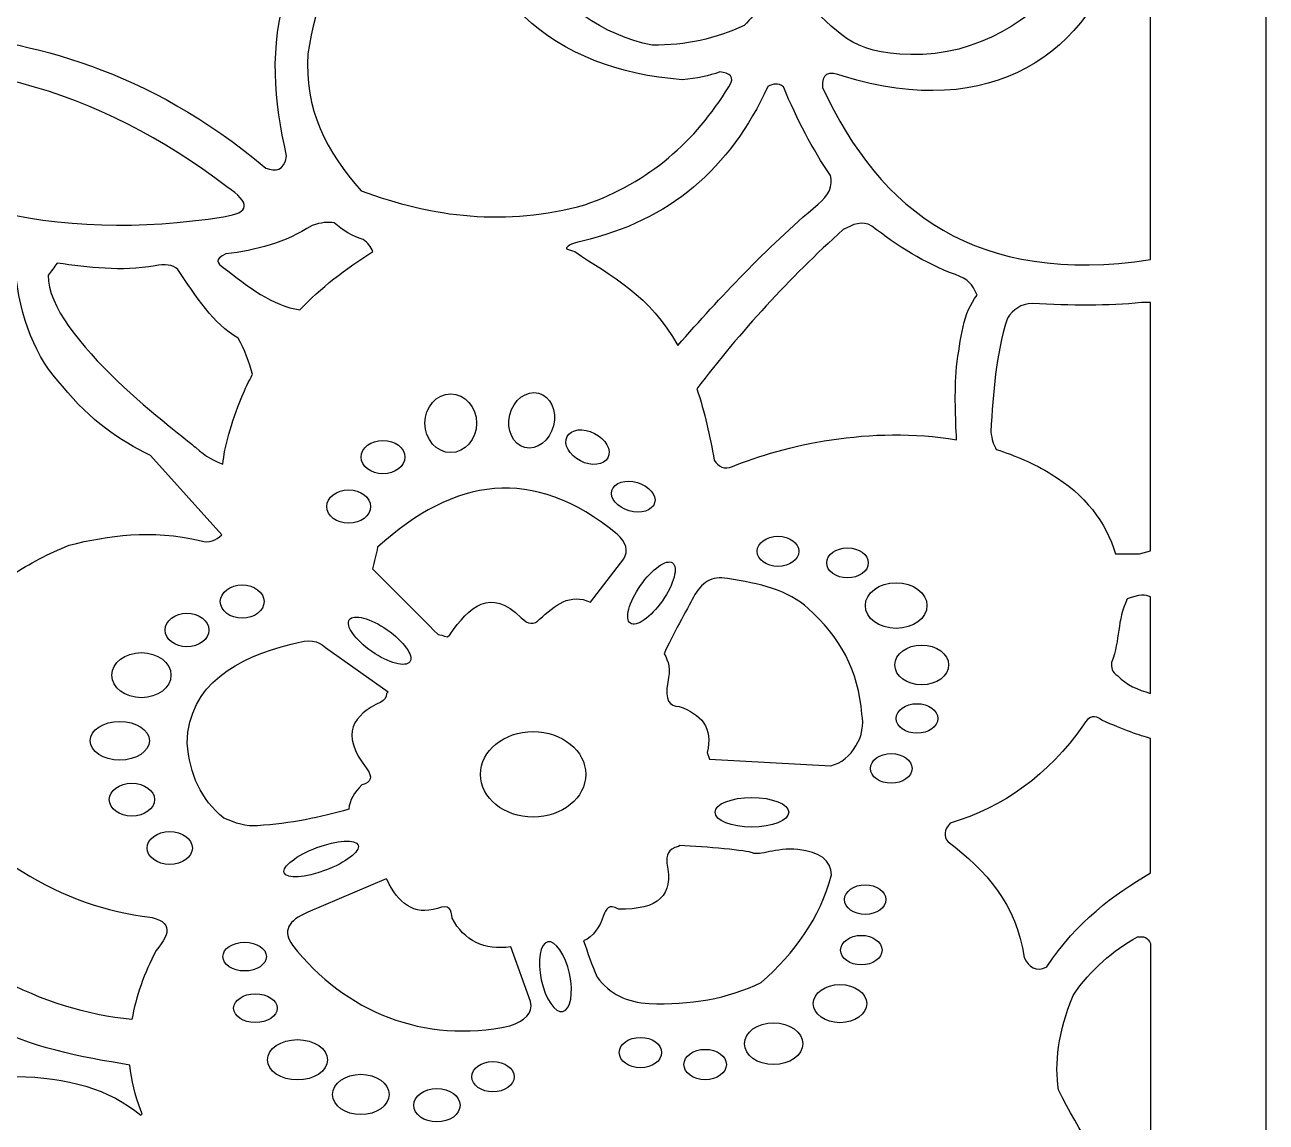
# Model space of a CAD drawing. Header units: centimetres. Extents: x 22.22 to 27.01, y 0.09 to 9.
# Drawn here: x 24.305 to 27.009, y 1.729 to 4.12 of the extents above; entities that cross this region are included whole.
import ezdxf

# ---------------------------------------------------------------- set-up
doc = ezdxf.new("R2010")
doc.units = ezdxf.units.CM
doc.header["$MEASUREMENT"] = 0
doc.layers.add('layer 1', color=7, linetype='Continuous')

msp = doc.modelspace()

# ---------------------------------------------------------------- linework, layer by layer
at = {"layer": 'layer 1', "color": 250}
for points, knots in [([(22.22329, 9.00077), (22.22329, 9.00077), (27.00868, 9.00077), (27.00868, 9.00077), (27.00868, 9.00077), (27.00868, 9.00077), (27.00868, 0.08669), (27.00868, 0.08669), (27.00868, 0.08669), (27.00868, 0.08669), (22.22329, 0.08669), (22.22329, 0.08669), (22.22329, 0.08669), (22.22329, 0.08669), (22.22329, 9.00077), (22.22329, 9.00077)], [0, 0, 0, 0, 0.2, 0.2, 0.2, 0.2, 0.4, 0.4, 0.4, 0.4, 0.6, 0.6, 0.6, 0.6, 1, 1, 1, 1]), ([(24.09268, 4.10779), (24.06981, 4.1181), (24.07581, 4.13048), (24.09494, 4.14383), (24.09494, 4.14383), (24.35533, 4.26808), (24.59399, 4.42496), (24.75834, 4.69355), (24.75834, 4.69355), (24.77397, 4.70371), (24.78799, 4.72026), (24.81006, 4.70482), (24.81006, 4.70482), (24.9225, 4.64548), (25.04093, 4.61318), (25.16538, 4.60794), (25.16538, 4.60794), (25.18643, 4.5952), (25.20147, 4.58092), (25.17437, 4.55613), (25.17437, 4.55613), (24.83293, 4.31213), (24.82001, 4.07315), (24.87528, 3.83518), (24.87528, 3.83518), (24.86967, 3.79981), (24.85092, 3.80134), (24.8303, 3.80815), (24.8303, 3.80815), (24.5656, 4.02868), (24.32725, 4.0803), (24.09268, 4.10779)], [0, 0, 0, 0, 0.1111111, 0.1111111, 0.1111111, 0.1111111, 0.2222222, 0.2222222, 0.2222222, 0.2222222, 0.3333333, 0.3333333, 0.3333333, 0.3333333, 0.4444444, 0.4444444, 0.4444444, 0.4444444, 0.5555556, 0.5555556, 0.5555556, 0.5555556, 0.6666667, 0.6666667, 0.6666667, 0.6666667, 0.7777778, 0.7777778, 0.7777778, 0.7777778, 1, 1, 1, 1]), ([(25.55047, 4.61536), (25.50073, 4.61976), (25.44748, 4.60139), (25.38802, 4.5426), (25.38802, 4.5426), (25.33029, 4.4495), (25.33255, 4.35637), (25.39476, 4.26324), (25.39476, 4.26324), (25.47291, 4.16431), (25.56324, 4.0971), (25.67137, 4.07625), (25.67137, 4.07625), (25.74444, 4.07457), (25.81041, 4.09072), (25.87151, 4.11906), (25.87151, 4.11906), (25.90111, 4.14647), (25.91835, 4.17802), (25.92998, 4.21142), (25.92998, 4.21142), (25.9353, 4.23924), (25.93463, 4.26705), (25.93155, 4.29487), (25.93155, 4.29487), (25.93155, 4.29487), (25.92862, 4.29478), (25.92862, 4.29478), (25.92862, 4.29478), (25.86828, 4.29123), (25.82817, 4.31245), (25.80832, 4.35843), (25.80832, 4.35843), (25.80325, 4.37579), (25.78994, 4.38181), (25.7729, 4.38264), (25.7729, 4.38264), (25.69073, 4.38475), (25.65173, 4.42223), (25.65203, 4.49191), (25.65203, 4.49191), (25.65033, 4.50544), (25.64189, 4.51521), (25.62672, 4.5212), (25.62672, 4.5212), (25.58772, 4.53734), (25.56266, 4.56743), (25.54914, 4.60907), (25.54914, 4.60907), (25.54914, 4.60907), (25.55047, 4.61536), (25.55047, 4.61536)], [0, 0, 0, 0, 0.0714286, 0.0714286, 0.0714286, 0.0714286, 0.1428571, 0.1428571, 0.1428571, 0.1428571, 0.2142857, 0.2142857, 0.2142857, 0.2142857, 0.2857143, 0.2857143, 0.2857143, 0.2857143, 0.3571429, 0.3571429, 0.3571429, 0.3571429, 0.4285714, 0.4285714, 0.4285714, 0.4285714, 0.5, 0.5, 0.5, 0.5, 0.5714286, 0.5714286, 0.5714286, 0.5714286, 0.6428571, 0.6428571, 0.6428571, 0.6428571, 0.7142857, 0.7142857, 0.7142857, 0.7142857, 0.7857143, 0.7857143, 0.7857143, 0.7857143, 0.8571429, 0.8571429, 0.8571429, 0.8571429, 1, 1, 1, 1]), ([(26.00061, 4.29878), (25.99144, 4.24243), (25.99283, 4.19514), (26.01319, 4.16411), (26.01319, 4.16411), (26.08459, 4.09541), (26.11421, 4.0511), (26.26057, 4.05597), (26.26057, 4.05597), (26.40692, 4.06085), (26.52293, 4.15734), (26.57765, 4.22494), (26.57765, 4.22494), (26.63238, 4.29254), (26.62862, 4.39542), (26.62263, 4.42545), (26.62263, 4.42545), (26.61775, 4.44985), (26.51486, 4.51489), (26.42138, 4.54689), (26.42138, 4.54689), (26.40628, 4.52936), (26.38312, 4.51517), (26.35591, 4.50262), (26.35591, 4.50262), (26.34035, 4.50693), (26.33228, 4.49923), (26.33173, 4.47953), (26.33173, 4.47953), (26.32892, 4.40021), (26.28338, 4.36905), (26.20861, 4.37082), (26.20861, 4.37082), (26.19529, 4.3757), (26.18348, 4.37008), (26.17319, 4.35392), (26.17319, 4.35392), (26.14582, 4.29779), (26.09353, 4.28446), (26.02421, 4.30042), (26.02421, 4.30042), (26.01574, 4.30458), (26.00788, 4.30404), (26.00061, 4.29878)], [0, 0, 0, 0, 0.0833333, 0.0833333, 0.0833333, 0.0833333, 0.1666667, 0.1666667, 0.1666667, 0.1666667, 0.25, 0.25, 0.25, 0.25, 0.3333333, 0.3333333, 0.3333333, 0.3333333, 0.4166667, 0.4166667, 0.4166667, 0.4166667, 0.5, 0.5, 0.5, 0.5, 0.5833333, 0.5833333, 0.5833333, 0.5833333, 0.6666667, 0.6666667, 0.6666667, 0.6666667, 0.75, 0.75, 0.75, 0.75, 0.8333333, 0.8333333, 0.8333333, 0.8333333, 1, 1, 1, 1]), ([(25.23431, 4.51107), (25.26059, 4.51563), (25.28199, 4.51566), (25.26916, 4.48403), (25.26916, 4.48403), (25.24962, 4.18641), (25.46263, 4.02048), (25.73692, 4.00077), (25.73692, 4.00077), (25.76911, 4.00318), (25.79577, 4.00928), (25.819, 4.01767), (25.819, 4.01767), (25.83892, 4.01471), (25.8543, 4.00911), (25.83811, 3.98501), (25.83811, 3.98501), (25.76587, 3.86702), (25.66559, 3.77708), (25.5244, 3.72816), (25.5244, 3.72816), (25.3539, 3.68081), (25.19303, 3.70081), (25.03753, 3.75858), (25.03753, 3.75858), (24.96219, 3.84233), (24.91309, 3.93732), (24.92172, 4.0571), (24.92172, 4.0571), (24.93822, 4.16863), (24.97607, 4.25874), (25.02854, 4.33421), (25.02854, 4.33421), (25.09714, 4.41683), (25.16573, 4.47052), (25.23431, 4.51107)], [0, 0, 0, 0, 0.1, 0.1, 0.1, 0.1, 0.2, 0.2, 0.2, 0.2, 0.3, 0.3, 0.3, 0.3, 0.4, 0.4, 0.4, 0.4, 0.5, 0.5, 0.5, 0.5, 0.6, 0.6, 0.6, 0.6, 0.7, 0.7, 0.7, 0.7, 0.8, 0.8, 0.8, 0.8, 1, 1, 1, 1]), ([(26.04242, 3.98387), (26.03942, 4.01315), (26.05441, 4.02141), (26.0874, 4.00866), (26.0874, 4.00866), (26.40848, 3.90923), (26.62809, 4.05343), (26.69683, 4.31506), (26.69683, 4.31506), (26.70733, 4.32482), (26.70208, 4.34359), (26.72832, 4.34435), (26.72832, 4.34435), (26.72832, 4.34435), (26.75676, 4.33168), (26.75676, 4.33168), (26.75676, 4.33168), (26.75676, 4.33168), (26.75676, 3.60886), (26.75676, 3.60886), (26.75676, 3.60886), (26.37922, 3.5517), (26.16793, 3.71174), (26.04242, 3.98387)], [0, 0, 0, 0, 0.1428571, 0.1428571, 0.1428571, 0.1428571, 0.2857143, 0.2857143, 0.2857143, 0.2857143, 0.4285714, 0.4285714, 0.4285714, 0.4285714, 0.5714286, 0.5714286, 0.5714286, 0.5714286, 0.7142857, 0.7142857, 0.7142857, 0.7142857, 1, 1, 1, 1]), ([(23.75536, 3.95684), (23.73671, 3.97667), (23.69569, 4.00129), (23.76661, 4.0019), (23.76661, 4.0019), (24.15088, 4.07926), (24.46851, 3.97863), (24.74484, 3.76759), (24.74484, 3.76759), (24.79806, 3.7323), (24.79581, 3.71053), (24.7381, 3.70226), (24.7381, 3.70226), (24.37565, 3.64453), (24.04582, 3.7202), (23.75536, 3.95684)], [0, 0, 0, 0, 0.2, 0.2, 0.2, 0.2, 0.4, 0.4, 0.4, 0.4, 0.6, 0.6, 0.6, 0.6, 1, 1, 1, 1]), ([(25.48494, 3.63213), (25.48401, 3.63745), (25.49176, 3.64309), (25.51878, 3.64931), (25.51878, 3.64931), (25.70894, 3.69304), (25.84096, 3.80625), (25.92357, 3.98613), (25.92357, 3.98613), (25.93481, 3.9914), (25.94605, 3.99479), (25.9573, 3.98501), (25.9573, 3.98501), (25.98718, 3.91374), (26.02073, 3.84859), (26.05962, 3.79238), (26.05962, 3.79238), (26.06562, 3.76985), (26.05661, 3.74881), (26.03264, 3.72929), (26.03264, 3.72929), (25.91683, 3.632), (25.82082, 3.52733), (25.72703, 3.4218), (25.72703, 3.4218), (25.6671, 3.53047), (25.58272, 3.57248), (25.50261, 3.62624), (25.50261, 3.62624), (25.49671, 3.62833), (25.49084, 3.63027), (25.48494, 3.63213)], [0, 0, 0, 0, 0.1111111, 0.1111111, 0.1111111, 0.1111111, 0.2222222, 0.2222222, 0.2222222, 0.2222222, 0.3333333, 0.3333333, 0.3333333, 0.3333333, 0.4444444, 0.4444444, 0.4444444, 0.4444444, 0.5555556, 0.5555556, 0.5555556, 0.5555556, 0.6666667, 0.6666667, 0.6666667, 0.6666667, 0.7777778, 0.7777778, 0.7777778, 0.7777778, 1, 1, 1, 1]), ([(23.9825, 3.66396), (23.97574, 3.69024), (23.98547, 3.69925), (24.01172, 3.69099), (24.01172, 3.69099), (24.09324, 3.66085), (24.17605, 3.63401), (24.26359, 3.6189), (24.26359, 3.6189), (24.27625, 3.61337), (24.28167, 3.60266), (24.28384, 3.58961), (24.28384, 3.58961), (24.29433, 3.47998), (24.3288, 3.39436), (24.38728, 3.33278), (24.38728, 3.33278), (24.44742, 3.25747), (24.51227, 3.21505), (24.57843, 3.18183), (24.57843, 3.18183), (24.57843, 3.18183), (24.7341, 3.00934), (24.7341, 3.00934), (24.7341, 3.00934), (24.72216, 2.99673), (24.70477, 2.99007), (24.68899, 2.99614), (24.68899, 2.99614), (24.57829, 3.02185), (24.48806, 3.00777), (24.40141, 2.98677), (24.40141, 2.98677), (24.35627, 2.96827), (24.31539, 2.94625), (24.27709, 2.92208), (24.27709, 2.92208), (24.27709, 2.92208), (24.27709, 2.97231), (24.27709, 2.97231), (24.27709, 2.97231), (24.26721, 3.15819), (24.23236, 3.34144), (24.10843, 3.51527), (24.10843, 3.51527), (24.06645, 3.56484), (24.02447, 3.6144), (23.9825, 3.66396)], [0, 0, 0, 0, 0.0769231, 0.0769231, 0.0769231, 0.0769231, 0.1538462, 0.1538462, 0.1538462, 0.1538462, 0.2307692, 0.2307692, 0.2307692, 0.2307692, 0.3076923, 0.3076923, 0.3076923, 0.3076923, 0.3846154, 0.3846154, 0.3846154, 0.3846154, 0.4615385, 0.4615385, 0.4615385, 0.4615385, 0.5384615, 0.5384615, 0.5384615, 0.5384615, 0.6153846, 0.6153846, 0.6153846, 0.6153846, 0.6923077, 0.6923077, 0.6923077, 0.6923077, 0.7692308, 0.7692308, 0.7692308, 0.7692308, 0.8461538, 0.8461538, 0.8461538, 0.8461538, 1, 1, 1, 1]), ([(24.73731, 3.59187), (24.72449, 3.60049), (24.7166, 3.60951), (24.74293, 3.62115), (24.74293, 3.62115), (24.80814, 3.62865), (24.87148, 3.64554), (24.93071, 3.68311), (24.93071, 3.68311), (24.95019, 3.69004), (24.96555, 3.69079), (24.97906, 3.68874), (24.97906, 3.68874), (24.99705, 3.67222), (25.01803, 3.66019), (25.04203, 3.6527), (25.04203, 3.6527), (25.05247, 3.64533), (25.05906, 3.63631), (25.06334, 3.62631), (25.06334, 3.62631), (25.06334, 3.62631), (25.06306, 3.62624), (25.06306, 3.62624), (25.06306, 3.62624), (25.00309, 3.58872), (24.94954, 3.5468), (24.90386, 3.49953), (24.90386, 3.49953), (24.84489, 3.5074), (24.79116, 3.54995), (24.73731, 3.59187)], [0, 0, 0, 0, 0.1111111, 0.1111111, 0.1111111, 0.1111111, 0.2222222, 0.2222222, 0.2222222, 0.2222222, 0.3333333, 0.3333333, 0.3333333, 0.3333333, 0.4444444, 0.4444444, 0.4444444, 0.4444444, 0.5555556, 0.5555556, 0.5555556, 0.5555556, 0.6666667, 0.6666667, 0.6666667, 0.6666667, 0.7777778, 0.7777778, 0.7777778, 0.7777778, 1, 1, 1, 1]), ([(25.76861, 3.32749), (25.86447, 3.45222), (25.96952, 3.56893), (26.08773, 3.67409), (26.08773, 3.67409), (26.10834, 3.68578), (26.12895, 3.69442), (26.14958, 3.68198), (26.14958, 3.68198), (26.20504, 3.6388), (26.26425, 3.60124), (26.33173, 3.5761), (26.33173, 3.5761), (26.36058, 3.56596), (26.36807, 3.55619), (26.37896, 3.53104), (26.37896, 3.53104), (26.34867, 3.4946), (26.34323, 3.43602), (26.33398, 3.37558), (26.33398, 3.37558), (26.32975, 3.31376), (26.3322, 3.26534), (26.33429, 3.21615), (26.33429, 3.21615), (26.14876, 3.24789), (25.95592, 3.20397), (25.8463, 3.15777), (25.8463, 3.15777), (25.82879, 3.15039), (25.81455, 3.15812), (25.80655, 3.17182), (25.80655, 3.17182), (25.79708, 3.22407), (25.7862, 3.27614), (25.76861, 3.32749)], [0, 0, 0, 0, 0.1, 0.1, 0.1, 0.1, 0.2, 0.2, 0.2, 0.2, 0.3, 0.3, 0.3, 0.3, 0.4, 0.4, 0.4, 0.4, 0.5, 0.5, 0.5, 0.5, 0.6, 0.6, 0.6, 0.6, 0.7, 0.7, 0.7, 0.7, 0.8, 0.8, 0.8, 0.8, 1, 1, 1, 1]), ([(24.35614, 3.57497), (24.36251, 3.5836), (24.36888, 3.59223), (24.37525, 3.60087), (24.37525, 3.60087), (24.44463, 3.59257), (24.51332, 3.58191), (24.58889, 3.59524), (24.58889, 3.59524), (24.60988, 3.60012), (24.62637, 3.59749), (24.63837, 3.58736), (24.63837, 3.58736), (24.67744, 3.52881), (24.71554, 3.46853), (24.76992, 3.43754), (24.76992, 3.43754), (24.7841, 3.41189), (24.79388, 3.38563), (24.80094, 3.35897), (24.80094, 3.35897), (24.79254, 3.34314), (24.78483, 3.32681), (24.77783, 3.31002), (24.77783, 3.31002), (24.75304, 3.25055), (24.74067, 3.20181), (24.73602, 3.16283), (24.73602, 3.16283), (24.71817, 3.17128), (24.70008, 3.17829), (24.67659, 3.19986), (24.67659, 3.19986), (24.65109, 3.22327), (24.35291, 3.44021), (24.35614, 3.57497)], [0, 0, 0, 0, 0.1, 0.1, 0.1, 0.1, 0.2, 0.2, 0.2, 0.2, 0.3, 0.3, 0.3, 0.3, 0.4, 0.4, 0.4, 0.4, 0.5, 0.5, 0.5, 0.5, 0.6, 0.6, 0.6, 0.6, 0.7, 0.7, 0.7, 0.7, 0.8, 0.8, 0.8, 0.8, 1, 1, 1, 1]), ([(26.42087, 3.19525), (26.41522, 3.20507), (26.41087, 3.2172), (26.40898, 3.23365), (26.40898, 3.23365), (26.41489, 3.32239), (26.41846, 3.39691), (26.44497, 3.48147), (26.44497, 3.48147), (26.4577, 3.49986), (26.4742, 3.51263), (26.49894, 3.51301), (26.49894, 3.51301), (26.58328, 3.50887), (26.66498, 3.50736), (26.73731, 3.51527), (26.73731, 3.51527), (26.74427, 3.51583), (26.75075, 3.51575), (26.75676, 3.51498), (26.75676, 3.51498), (26.75676, 3.51498), (26.75676, 2.97435), (26.75676, 2.97435), (26.75676, 2.97435), (26.75676, 2.97435), (26.73282, 2.9678), (26.73282, 2.9678), (26.73282, 2.9678), (26.73282, 2.9678), (26.68069, 2.9678), (26.68069, 2.9678), (26.68069, 2.9678), (26.65984, 3.03711), (26.61328, 3.09729), (26.54069, 3.14137), (26.54069, 3.14137), (26.5026, 3.1645), (26.46231, 3.18214), (26.42087, 3.19525)], [0, 0, 0, 0, 0.0909091, 0.0909091, 0.0909091, 0.0909091, 0.1818182, 0.1818182, 0.1818182, 0.1818182, 0.2727273, 0.2727273, 0.2727273, 0.2727273, 0.3636364, 0.3636364, 0.3636364, 0.3636364, 0.4545455, 0.4545455, 0.4545455, 0.4545455, 0.5454545, 0.5454545, 0.5454545, 0.5454545, 0.6363636, 0.6363636, 0.6363636, 0.6363636, 0.7272727, 0.7272727, 0.7272727, 0.7272727, 0.8181818, 0.8181818, 0.8181818, 0.8181818, 1, 1, 1, 1]), ([(25.23269, 3.18821), (25.26374, 3.18821), (25.28889, 3.21693), (25.28889, 3.25235), (25.28889, 3.25235), (25.28889, 3.28775), (25.26374, 3.31646), (25.23269, 3.31646), (25.23269, 3.31646), (25.20166, 3.31646), (25.1765, 3.28775), (25.1765, 3.25235), (25.1765, 3.25235), (25.1765, 3.21693), (25.20166, 3.18821), (25.23269, 3.18821)], [0, 0, 0, 0, 0.2, 0.2, 0.2, 0.2, 0.4, 0.4, 0.4, 0.4, 0.6, 0.6, 0.6, 0.6, 1, 1, 1, 1]), ([(25.394, 3.19948), (25.42025, 3.19291), (25.44819, 3.2141), (25.45636, 3.24681), (25.45636, 3.24681), (25.46454, 3.27949), (25.4499, 3.31135), (25.42365, 3.31791), (25.42365, 3.31791), (25.3974, 3.32448), (25.36946, 3.30329), (25.36128, 3.2706), (25.36128, 3.2706), (25.3531, 3.2379), (25.36775, 3.20605), (25.394, 3.19948)], [0, 0, 0, 0, 0.2, 0.2, 0.2, 0.2, 0.4, 0.4, 0.4, 0.4, 0.6, 0.6, 0.6, 0.6, 1, 1, 1, 1]), ([(25.51504, 3.17025), (25.53957, 3.15755), (25.56634, 3.1607), (25.57491, 3.17721), (25.57491, 3.17721), (25.58345, 3.19375), (25.57049, 3.2174), (25.54596, 3.23009), (25.54596, 3.23009), (25.52146, 3.24279), (25.49466, 3.23964), (25.4861, 3.22309), (25.4861, 3.22309), (25.47758, 3.20658), (25.49053, 3.18292), (25.51504, 3.17025)], [0, 0, 0, 0, 0.2, 0.2, 0.2, 0.2, 0.4, 0.4, 0.4, 0.4, 0.6, 0.6, 0.6, 0.6, 1, 1, 1, 1]), ([(25.08511, 3.14205), (25.11141, 3.14205), (25.13274, 3.15836), (25.13274, 3.17846), (25.13274, 3.17846), (25.13274, 3.19856), (25.11141, 3.21487), (25.08511, 3.21487), (25.08511, 3.21487), (25.05881, 3.21487), (25.03747, 3.19856), (25.03747, 3.17846), (25.03747, 3.17846), (25.03747, 3.15836), (25.05881, 3.14205), (25.08511, 3.14205)], [0, 0, 0, 0, 0.2, 0.2, 0.2, 0.2, 0.4, 0.4, 0.4, 0.4, 0.6, 0.6, 0.6, 0.6, 1, 1, 1, 1]), ([(25.22544, 2.78672), (25.21686, 2.78913), (25.20882, 2.79194), (25.20507, 2.79207), (25.20507, 2.79207), (25.15747, 2.83975), (25.10987, 2.88744), (25.06227, 2.93513), (25.06227, 2.93513), (25.06602, 2.9509), (25.06977, 2.96667), (25.07351, 2.98245), (25.07351, 2.98245), (25.23999, 3.13332), (25.41131, 3.16209), (25.59524, 3.01061), (25.59524, 3.01061), (25.61509, 2.99257), (25.61996, 2.97454), (25.60985, 2.95653), (25.60985, 2.95653), (25.60985, 2.95653), (25.53691, 2.86214), (25.53691, 2.86214), (25.53691, 2.86214), (25.49306, 2.88354), (25.45937, 2.85542), (25.4261, 2.82515), (25.4261, 2.82515), (25.4144, 2.81226), (25.40116, 2.81343), (25.38636, 2.82866), (25.38636, 2.82866), (25.31929, 2.89437), (25.27294, 2.8538), (25.23088, 2.79118), (25.23088, 2.79118), (25.23088, 2.79118), (25.22544, 2.78672), (25.22544, 2.78672)], [0, 0, 0, 0, 0.0909091, 0.0909091, 0.0909091, 0.0909091, 0.1818182, 0.1818182, 0.1818182, 0.1818182, 0.2727273, 0.2727273, 0.2727273, 0.2727273, 0.3636364, 0.3636364, 0.3636364, 0.3636364, 0.4545455, 0.4545455, 0.4545455, 0.4545455, 0.5454545, 0.5454545, 0.5454545, 0.5454545, 0.6363636, 0.6363636, 0.6363636, 0.6363636, 0.7272727, 0.7272727, 0.7272727, 0.7272727, 0.8181818, 0.8181818, 0.8181818, 0.8181818, 1, 1, 1, 1]), ([(25.62111, 3.06133), (25.64683, 3.0538), (25.67171, 3.06154), (25.67672, 3.07861), (25.67672, 3.07861), (25.68173, 3.09568), (25.66491, 3.11563), (25.63919, 3.12315), (25.63919, 3.12315), (25.6135, 3.13067), (25.5886, 3.12292), (25.5836, 3.10586), (25.5836, 3.10586), (25.57861, 3.08881), (25.5954, 3.06886), (25.62111, 3.06133)], [0, 0, 0, 0, 0.2, 0.2, 0.2, 0.2, 0.4, 0.4, 0.4, 0.4, 0.6, 0.6, 0.6, 0.6, 1, 1, 1, 1]), ([(25.0103, 3.0343), (25.03659, 3.0343), (25.05793, 3.05061), (25.05793, 3.0707), (25.05793, 3.0707), (25.05793, 3.09081), (25.03659, 3.10712), (25.0103, 3.10712), (25.0103, 3.10712), (24.98399, 3.10712), (24.96266, 3.09081), (24.96266, 3.0707), (24.96266, 3.0707), (24.96266, 3.05061), (24.98399, 3.0343), (25.0103, 3.0343)], [0, 0, 0, 0, 0.2, 0.2, 0.2, 0.2, 0.4, 0.4, 0.4, 0.4, 0.6, 0.6, 0.6, 0.6, 1, 1, 1, 1]), ([(25.94541, 2.94048), (25.97046, 2.94048), (25.99078, 2.9552), (25.99078, 2.97322), (25.99078, 2.97322), (25.99078, 2.99127), (25.97046, 3.00595), (25.94541, 3.00595), (25.94541, 3.00595), (25.9204, 3.00595), (25.90013, 2.99127), (25.90013, 2.97322), (25.90013, 2.97322), (25.90013, 2.9552), (25.9204, 2.94048), (25.94541, 2.94048)], [0, 0, 0, 0, 0.2, 0.2, 0.2, 0.2, 0.4, 0.4, 0.4, 0.4, 0.6, 0.6, 0.6, 0.6, 1, 1, 1, 1]), ([(26.09679, 2.91531), (26.12185, 2.91531), (26.14216, 2.93002), (26.14216, 2.94804), (26.14216, 2.94804), (26.14216, 2.9661), (26.12185, 2.98078), (26.09679, 2.98078), (26.09679, 2.98078), (26.07178, 2.98078), (26.05151, 2.9661), (26.05151, 2.94804), (26.05151, 2.94804), (26.05151, 2.93002), (26.07178, 2.91531), (26.09679, 2.91531)], [0, 0, 0, 0, 0.2, 0.2, 0.2, 0.2, 0.4, 0.4, 0.4, 0.4, 0.6, 0.6, 0.6, 0.6, 1, 1, 1, 1]), ([(25.69362, 2.86551), (25.71899, 2.90191), (25.72885, 2.93883), (25.71576, 2.94796), (25.71576, 2.94796), (25.7026, 2.95713), (25.6714, 2.93503), (25.64602, 2.89873), (25.64602, 2.89873), (25.62073, 2.8624), (25.61081, 2.82554), (25.62396, 2.81634), (25.62396, 2.81634), (25.63705, 2.80716), (25.66828, 2.82926), (25.69362, 2.86551)], [0, 0, 0, 0, 0.2, 0.2, 0.2, 0.2, 0.4, 0.4, 0.4, 0.4, 0.6, 0.6, 0.6, 0.6, 1, 1, 1, 1]), ([(25.69749, 2.74958), (25.71364, 2.78826), (25.74841, 2.84799), (25.76132, 2.87318), (25.76132, 2.87318), (25.77762, 2.90498), (25.80123, 2.92094), (25.83553, 2.91373), (25.83553, 2.91373), (25.90416, 2.90324), (25.9694, 2.889), (26.01094, 2.84839), (26.01094, 2.84839), (26.08042, 2.78778), (26.12136, 2.71223), (26.12788, 2.61859), (26.12788, 2.61859), (26.13907, 2.5731), (26.10543, 2.51647), (26.06041, 2.50595), (26.06041, 2.50595), (26.06041, 2.50595), (25.79611, 2.52028), (25.79611, 2.52028), (25.79611, 2.52028), (25.79611, 2.52028), (25.79083, 2.53469), (25.79083, 2.53469), (25.79083, 2.53469), (25.80564, 2.58938), (25.7776, 2.61826), (25.73004, 2.63542), (25.73004, 2.63542), (25.70957, 2.63523), (25.69788, 2.64772), (25.70549, 2.68812), (25.70549, 2.68812), (25.71143, 2.71572), (25.70725, 2.73496), (25.69749, 2.74958)], [0, 0, 0, 0, 0.0909091, 0.0909091, 0.0909091, 0.0909091, 0.1818182, 0.1818182, 0.1818182, 0.1818182, 0.2727273, 0.2727273, 0.2727273, 0.2727273, 0.3636364, 0.3636364, 0.3636364, 0.3636364, 0.4545455, 0.4545455, 0.4545455, 0.4545455, 0.5454545, 0.5454545, 0.5454545, 0.5454545, 0.6363636, 0.6363636, 0.6363636, 0.6363636, 0.7272727, 0.7272727, 0.7272727, 0.7272727, 0.8181818, 0.8181818, 0.8181818, 0.8181818, 1, 1, 1, 1]), ([(24.77847, 2.82739), (24.80477, 2.82739), (24.82611, 2.8437), (24.82611, 2.8638), (24.82611, 2.8638), (24.82611, 2.8839), (24.80477, 2.90021), (24.77847, 2.90021), (24.77847, 2.90021), (24.75217, 2.90021), (24.73083, 2.8839), (24.73083, 2.8638), (24.73083, 2.8638), (24.73083, 2.8437), (24.75217, 2.82739), (24.77847, 2.82739)], [0, 0, 0, 0, 0.2, 0.2, 0.2, 0.2, 0.4, 0.4, 0.4, 0.4, 0.6, 0.6, 0.6, 0.6, 1, 1, 1, 1]), ([(26.20276, 2.80521), (26.23984, 2.80521), (26.26995, 2.82758), (26.26995, 2.85501), (26.26995, 2.85501), (26.26995, 2.88249), (26.23984, 2.90479), (26.20276, 2.90479), (26.20276, 2.90479), (26.16572, 2.90479), (26.13569, 2.88249), (26.13569, 2.85501), (26.13569, 2.85501), (26.13569, 2.82758), (26.16572, 2.80521), (26.20276, 2.80521)], [0, 0, 0, 0, 0.2, 0.2, 0.2, 0.2, 0.4, 0.4, 0.4, 0.4, 0.6, 0.6, 0.6, 0.6, 1, 1, 1, 1]), ([(26.75676, 2.87406), (26.75676, 2.80121), (26.75676, 2.7365), (26.75676, 2.66365), (26.75676, 2.66365), (26.72966, 2.67188), (26.7037, 2.68165), (26.6856, 2.70195), (26.6856, 2.70195), (26.67169, 2.70983), (26.67096, 2.72035), (26.6721, 2.73124), (26.6721, 2.73124), (26.69109, 2.7816), (26.68331, 2.82122), (26.70583, 2.86954), (26.70583, 2.86954), (26.73079, 2.87903), (26.74682, 2.8796), (26.75676, 2.87406)], [0, 0, 0, 0, 0.1666667, 0.1666667, 0.1666667, 0.1666667, 0.3333333, 0.3333333, 0.3333333, 0.3333333, 0.5, 0.5, 0.5, 0.5, 0.6666667, 0.6666667, 0.6666667, 0.6666667, 1, 1, 1, 1]), ([(24.65807, 2.76532), (24.68436, 2.76532), (24.7057, 2.78162), (24.7057, 2.80172), (24.7057, 2.80172), (24.7057, 2.82183), (24.68436, 2.83813), (24.65807, 2.83813), (24.65807, 2.83813), (24.63176, 2.83813), (24.61043, 2.82183), (24.61043, 2.80172), (24.61043, 2.80172), (24.61043, 2.78162), (24.63176, 2.76532), (24.65807, 2.76532)], [0, 0, 0, 0, 0.2, 0.2, 0.2, 0.2, 0.4, 0.4, 0.4, 0.4, 0.6, 0.6, 0.6, 0.6, 1, 1, 1, 1]), ([(25.06097, 2.7547), (25.09742, 2.72939), (25.13436, 2.71955), (25.14348, 2.73266), (25.14348, 2.73266), (25.15264, 2.74584), (25.13047, 2.77703), (25.09412, 2.80235), (25.09412, 2.80235), (25.05778, 2.82758), (25.02089, 2.83744), (25.01174, 2.82425), (25.01174, 2.82425), (25.00254, 2.81117), (25.0247, 2.78), (25.06097, 2.7547)], [0, 0, 0, 0, 0.2, 0.2, 0.2, 0.2, 0.4, 0.4, 0.4, 0.4, 0.6, 0.6, 0.6, 0.6, 1, 1, 1, 1]), ([(25.09653, 2.66729), (25.09653, 2.66729), (24.95995, 2.7639), (24.95995, 2.7639), (24.95995, 2.7639), (24.93957, 2.77957), (24.93044, 2.78267), (24.88518, 2.77123), (24.88518, 2.77123), (24.76868, 2.74111), (24.66184, 2.68501), (24.6586, 2.55551), (24.6586, 2.55551), (24.66415, 2.48839), (24.68795, 2.43228), (24.73844, 2.39217), (24.73844, 2.39217), (24.76352, 2.38062), (24.78719, 2.37331), (24.81152, 2.37527), (24.81152, 2.37527), (24.88423, 2.3799), (24.94954, 2.39398), (25.01055, 2.41122), (25.01055, 2.41122), (25.01225, 2.43062), (25.02296, 2.44809), (25.03916, 2.46442), (25.03916, 2.46442), (25.05982, 2.46989), (25.06333, 2.48162), (25.04968, 2.49956), (25.04968, 2.49956), (24.98941, 2.57769), (25.02178, 2.61671), (25.08008, 2.64478), (25.08008, 2.64478), (25.08886, 2.64878), (25.09315, 2.65503), (25.09294, 2.66352), (25.09294, 2.66352), (25.09294, 2.66352), (25.09653, 2.66729), (25.09653, 2.66729)], [0, 0, 0, 0, 0.0833333, 0.0833333, 0.0833333, 0.0833333, 0.1666667, 0.1666667, 0.1666667, 0.1666667, 0.25, 0.25, 0.25, 0.25, 0.3333333, 0.3333333, 0.3333333, 0.3333333, 0.4166667, 0.4166667, 0.4166667, 0.4166667, 0.5, 0.5, 0.5, 0.5, 0.5833333, 0.5833333, 0.5833333, 0.5833333, 0.6666667, 0.6666667, 0.6666667, 0.6666667, 0.75, 0.75, 0.75, 0.75, 0.8333333, 0.8333333, 0.8333333, 0.8333333, 1, 1, 1, 1]), ([(26.25843, 2.68223), (26.29071, 2.68223), (26.31693, 2.70171), (26.31693, 2.72559), (26.31693, 2.72559), (26.31693, 2.74952), (26.29071, 2.76893), (26.25843, 2.76893), (26.25843, 2.76893), (26.22618, 2.76893), (26.20003, 2.74952), (26.20003, 2.72559), (26.20003, 2.72559), (26.20003, 2.70171), (26.22618, 2.68223), (26.25843, 2.68223)], [0, 0, 0, 0, 0.2, 0.2, 0.2, 0.2, 0.4, 0.4, 0.4, 0.4, 0.6, 0.6, 0.6, 0.6, 1, 1, 1, 1]), ([(24.55905, 2.65416), (24.59459, 2.65416), (24.62341, 2.67619), (24.62341, 2.70334), (24.62341, 2.70334), (24.62341, 2.7305), (24.59459, 2.75254), (24.55905, 2.75254), (24.55905, 2.75254), (24.52351, 2.75254), (24.49469, 2.7305), (24.49469, 2.70334), (24.49469, 2.70334), (24.49469, 2.67619), (24.52351, 2.65416), (24.55905, 2.65416)], [0, 0, 0, 0, 0.2, 0.2, 0.2, 0.2, 0.4, 0.4, 0.4, 0.4, 0.6, 0.6, 0.6, 0.6, 1, 1, 1, 1]), ([(26.24813, 2.57683), (26.27319, 2.57683), (26.29355, 2.59131), (26.29355, 2.60906), (26.29355, 2.60906), (26.29355, 2.62685), (26.27319, 2.64128), (26.24813, 2.64128), (26.24813, 2.64128), (26.22309, 2.64128), (26.20279, 2.62685), (26.20279, 2.60906), (26.20279, 2.60906), (26.20279, 2.59131), (26.22309, 2.57683), (26.24813, 2.57683)], [0, 0, 0, 0, 0.2, 0.2, 0.2, 0.2, 0.4, 0.4, 0.4, 0.4, 0.6, 0.6, 0.6, 0.6, 1, 1, 1, 1]), ([(24.51195, 2.51831), (24.54749, 2.51831), (24.57631, 2.5372), (24.57631, 2.56046), (24.57631, 2.56046), (24.57631, 2.58372), (24.54749, 2.60262), (24.51195, 2.60262), (24.51195, 2.60262), (24.47641, 2.60262), (24.44759, 2.58372), (24.44759, 2.56046), (24.44759, 2.56046), (24.44759, 2.5372), (24.47641, 2.51831), (24.51195, 2.51831)], [0, 0, 0, 0, 0.2, 0.2, 0.2, 0.2, 0.4, 0.4, 0.4, 0.4, 0.6, 0.6, 0.6, 0.6, 1, 1, 1, 1]), ([(26.31599, 2.34036), (26.30549, 2.35237), (26.307, 2.36588), (26.32049, 2.38091), (26.32049, 2.38091), (26.43605, 2.41587), (26.53397, 2.48487), (26.61058, 2.59494), (26.61058, 2.59494), (26.62258, 2.61483), (26.63606, 2.6182), (26.65106, 2.60507), (26.65106, 2.60507), (26.69902, 2.58436), (26.73425, 2.57121), (26.75676, 2.56564), (26.75676, 2.56564), (26.75676, 2.46801), (26.75676, 2.37039), (26.75676, 2.27276), (26.75676, 2.27276), (26.67568, 2.22403), (26.5968, 2.1677), (26.53075, 2.06775), (26.53075, 2.06775), (26.5075, 2.05591), (26.49251, 2.06682), (26.48128, 2.08802), (26.48128, 2.08802), (26.46538, 2.20429), (26.39791, 2.27826), (26.31599, 2.34036)], [0, 0, 0, 0, 0.1111111, 0.1111111, 0.1111111, 0.1111111, 0.2222222, 0.2222222, 0.2222222, 0.2222222, 0.3333333, 0.3333333, 0.3333333, 0.3333333, 0.4444444, 0.4444444, 0.4444444, 0.4444444, 0.5555556, 0.5555556, 0.5555556, 0.5555556, 0.6666667, 0.6666667, 0.6666667, 0.6666667, 0.7777778, 0.7777778, 0.7777778, 0.7777778, 1, 1, 1, 1]), ([(25.41207, 2.39415), (25.47533, 2.39415), (25.52663, 2.43584), (25.52663, 2.48725), (25.52663, 2.48725), (25.52663, 2.53867), (25.47533, 2.58036), (25.41207, 2.58036), (25.41207, 2.58036), (25.34881, 2.58036), (25.29751, 2.53867), (25.29751, 2.48725), (25.29751, 2.48725), (25.29751, 2.43584), (25.34881, 2.39415), (25.41207, 2.39415)], [0, 0, 0, 0, 0.2, 0.2, 0.2, 0.2, 0.4, 0.4, 0.4, 0.4, 0.6, 0.6, 0.6, 0.6, 1, 1, 1, 1]), ([(26.19202, 2.46791), (26.21708, 2.46791), (26.23744, 2.48238), (26.23744, 2.50014), (26.23744, 2.50014), (26.23744, 2.51792), (26.21708, 2.53236), (26.19202, 2.53236), (26.19202, 2.53236), (26.16698, 2.53236), (26.14668, 2.51792), (26.14668, 2.50014), (26.14668, 2.50014), (26.14668, 2.48238), (26.16698, 2.46791), (26.19202, 2.46791)], [0, 0, 0, 0, 0.2, 0.2, 0.2, 0.2, 0.4, 0.4, 0.4, 0.4, 0.6, 0.6, 0.6, 0.6, 1, 1, 1, 1]), ([(24.5382, 2.39647), (24.56537, 2.39647), (24.58742, 2.4125), (24.58742, 2.4322), (24.58742, 2.4322), (24.58742, 2.45194), (24.56537, 2.46796), (24.5382, 2.46796), (24.5382, 2.46796), (24.51105, 2.46796), (24.489, 2.45194), (24.489, 2.4322), (24.489, 2.4322), (24.489, 2.4125), (24.51105, 2.39647), (24.5382, 2.39647)], [0, 0, 0, 0, 0.2, 0.2, 0.2, 0.2, 0.4, 0.4, 0.4, 0.4, 0.6, 0.6, 0.6, 0.6, 1, 1, 1, 1]), ([(25.88846, 2.37245), (25.93278, 2.37245), (25.96875, 2.38692), (25.96875, 2.40468), (25.96875, 2.40468), (25.96875, 2.42246), (25.93278, 2.4369), (25.88846, 2.4369), (25.88846, 2.4369), (25.84418, 2.4369), (25.80825, 2.42246), (25.80825, 2.40468), (25.80825, 2.40468), (25.80825, 2.38692), (25.84418, 2.37245), (25.88846, 2.37245)], [0, 0, 0, 0, 0.2, 0.2, 0.2, 0.2, 0.4, 0.4, 0.4, 0.4, 0.6, 0.6, 0.6, 0.6, 1, 1, 1, 1]), ([(24.14689, 2.40821), (24.13663, 2.40716), (24.12691, 2.40333), (24.11776, 2.39668), (24.11776, 2.39668), (24.10542, 2.35603), (24.0852, 2.32129), (24.03681, 2.30769), (24.03681, 2.30769), (24.01694, 2.29285), (24.00983, 2.28085), (24.01994, 2.257), (24.01994, 2.257), (24.08356, 2.17022), (24.15459, 2.09184), (24.24819, 2.04409), (24.24819, 2.04409), (24.34225, 1.99242), (24.43908, 1.96321), (24.53829, 1.95281), (24.53829, 1.95281), (24.547, 2.00338), (24.56532, 2.05362), (24.59078, 2.10369), (24.59078, 2.10369), (24.62528, 2.14315), (24.6279, 2.17228), (24.56039, 2.17865), (24.56039, 2.17865), (24.46465, 2.19203), (24.37191, 2.22795), (24.28217, 2.28639), (24.28217, 2.28639), (24.23321, 2.32314), (24.18587, 2.36389), (24.14689, 2.40821)], [0, 0, 0, 0, 0.1, 0.1, 0.1, 0.1, 0.2, 0.2, 0.2, 0.2, 0.3, 0.3, 0.3, 0.3, 0.4, 0.4, 0.4, 0.4, 0.5, 0.5, 0.5, 0.5, 0.6, 0.6, 0.6, 0.6, 0.7, 0.7, 0.7, 0.7, 0.8, 0.8, 0.8, 0.8, 1, 1, 1, 1]), ([(24.62071, 2.29106), (24.64788, 2.29106), (24.66993, 2.30709), (24.66993, 2.32679), (24.66993, 2.32679), (24.66993, 2.34653), (24.64788, 2.36254), (24.62071, 2.36254), (24.62071, 2.36254), (24.59357, 2.36254), (24.57152, 2.34653), (24.57152, 2.32679), (24.57152, 2.32679), (24.57152, 2.30709), (24.59357, 2.29106), (24.62071, 2.29106)], [0, 0, 0, 0, 0.2, 0.2, 0.2, 0.2, 0.4, 0.4, 0.4, 0.4, 0.6, 0.6, 0.6, 0.6, 1, 1, 1, 1]), ([(24.95976, 2.27821), (25.00423, 2.29491), (25.03615, 2.31953), (25.03105, 2.33312), (25.03105, 2.33312), (25.02595, 2.34678), (24.98569, 2.34438), (24.9412, 2.32765), (24.9412, 2.32765), (24.89681, 2.311), (24.86484, 2.28636), (24.86997, 2.27273), (24.86997, 2.27273), (24.87507, 2.25912), (24.91532, 2.26155), (24.95976, 2.27821)], [0, 0, 0, 0, 0.2, 0.2, 0.2, 0.2, 0.4, 0.4, 0.4, 0.4, 0.6, 0.6, 0.6, 0.6, 1, 1, 1, 1]), ([(25.73151, 2.33224), (25.78827, 2.32967), (25.87946, 2.32128), (25.88995, 2.31621), (25.88995, 2.31621), (25.90514, 2.30887), (25.94044, 2.32833), (25.98879, 2.32346), (25.98879, 2.32346), (26.03714, 2.31858), (26.0615, 2.30019), (26.06187, 2.26826), (26.06187, 2.26826), (26.03712, 2.17375), (25.98165, 2.09846), (25.90895, 2.03395), (25.90895, 2.03395), (25.83558, 1.99782), (25.7533, 1.98486), (25.66496, 1.98777), (25.66496, 1.98777), (25.61662, 1.99041), (25.57876, 2.00956), (25.55139, 2.04521), (25.55139, 2.04521), (25.54037, 2.07215), (25.53094, 2.0985), (25.52209, 2.12462), (25.52209, 2.12462), (25.54264, 2.13396), (25.557, 2.15235), (25.56521, 2.17982), (25.56521, 2.17982), (25.57114, 2.19248), (25.5761, 2.20674), (25.59794, 2.19387), (25.59794, 2.19387), (25.68444, 2.19115), (25.71951, 2.22432), (25.70315, 2.29342), (25.70315, 2.29342), (25.70233, 2.31025), (25.70465, 2.32548), (25.72887, 2.32973), (25.72887, 2.32973), (25.72887, 2.32973), (25.73151, 2.33224), (25.73151, 2.33224)], [0, 0, 0, 0, 0.0769231, 0.0769231, 0.0769231, 0.0769231, 0.1538462, 0.1538462, 0.1538462, 0.1538462, 0.2307692, 0.2307692, 0.2307692, 0.2307692, 0.3076923, 0.3076923, 0.3076923, 0.3076923, 0.3846154, 0.3846154, 0.3846154, 0.3846154, 0.4615385, 0.4615385, 0.4615385, 0.4615385, 0.5384615, 0.5384615, 0.5384615, 0.5384615, 0.6153846, 0.6153846, 0.6153846, 0.6153846, 0.6923077, 0.6923077, 0.6923077, 0.6923077, 0.7692308, 0.7692308, 0.7692308, 0.7692308, 0.8461538, 0.8461538, 0.8461538, 0.8461538, 1, 1, 1, 1]), ([(24.88798, 2.11506), (24.86625, 2.14509), (24.8775, 2.16911), (24.92172, 2.18715), (24.92172, 2.18715), (24.92172, 2.18715), (25.09195, 2.25993), (25.09195, 2.25993), (25.09195, 2.25993), (25.09195, 2.25993), (25.0941, 2.25712), (25.0941, 2.25712), (25.0941, 2.25712), (25.11846, 2.20773), (25.15158, 2.17884), (25.20399, 2.19504), (25.20399, 2.19504), (25.23016, 2.20567), (25.2344, 2.19159), (25.23555, 2.17396), (25.23555, 2.17396), (25.26186, 2.12491), (25.30591, 2.10246), (25.36325, 2.11171), (25.36325, 2.11171), (25.36325, 2.11171), (25.40634, 1.99227), (25.40634, 1.99227), (25.40634, 1.99227), (25.41328, 1.96618), (25.3934, 1.95041), (25.36136, 1.93933), (25.36136, 1.93933), (25.17459, 1.8994), (25.00322, 1.96889), (24.88798, 2.11506)], [0, 0, 0, 0, 0.1, 0.1, 0.1, 0.1, 0.2, 0.2, 0.2, 0.2, 0.3, 0.3, 0.3, 0.3, 0.4, 0.4, 0.4, 0.4, 0.5, 0.5, 0.5, 0.5, 0.6, 0.6, 0.6, 0.6, 0.7, 0.7, 0.7, 0.7, 0.8, 0.8, 0.8, 0.8, 1, 1, 1, 1]), ([(26.13543, 2.18213), (26.16032, 2.18213), (26.18051, 2.19661), (26.18051, 2.21436), (26.18051, 2.21436), (26.18051, 2.23215), (26.16032, 2.24658), (26.13543, 2.24658), (26.13543, 2.24658), (26.11056, 2.24658), (26.09038, 2.23215), (26.09038, 2.21436), (26.09038, 2.21436), (26.09038, 2.19661), (26.11056, 2.18213), (26.13543, 2.18213)], [0, 0, 0, 0, 0.2, 0.2, 0.2, 0.2, 0.4, 0.4, 0.4, 0.4, 0.6, 0.6, 0.6, 0.6, 1, 1, 1, 1]), ([(23.51866, 2.12302), (23.53215, 2.13212), (23.5507, 2.14499), (23.56342, 2.15223), (23.56342, 2.15223), (23.57991, 2.16161), (23.58891, 2.16048), (23.59041, 2.14885), (23.59041, 2.14885), (23.61551, 2.10998), (23.65712, 2.08971), (23.70623, 2.07788), (23.70623, 2.07788), (23.78137, 2.07093), (23.84809, 2.08181), (23.89625, 2.13195), (23.89625, 2.13195), (23.90637, 2.15035), (23.91649, 2.16875), (23.92661, 2.18715), (23.92661, 2.18715), (23.93598, 2.19733), (23.94608, 2.20486), (23.96147, 2.19391), (23.96147, 2.19391), (24.02237, 2.1063), (24.07404, 2.00819), (24.22009, 1.94495), (24.22009, 1.94495), (24.31399, 1.89226), (24.42722, 1.87112), (24.5341, 1.8539), (24.5341, 1.8539), (24.53718, 1.82098), (24.54497, 1.78788), (24.55805, 1.75467), (24.55805, 1.75467), (24.55805, 1.75467), (24.56048, 1.74791), (24.56048, 1.74791), (24.56048, 1.74791), (24.56048, 1.74791), (24.5578, 1.74438), (24.5578, 1.74438), (24.5578, 1.74438), (24.42248, 1.85949), (24.17944, 1.84546), (23.93094, 1.77277), (23.93094, 1.77277), (23.88071, 1.74609), (23.86405, 1.75045), (23.83857, 1.78726), (23.83857, 1.78726), (23.79433, 1.85484), (23.7501, 1.92243), (23.70588, 1.99002), (23.70588, 1.99002), (23.65602, 2.04062), (23.59108, 2.0867), (23.51866, 2.12302)], [0, 0, 0, 0, 0.0625, 0.0625, 0.0625, 0.0625, 0.125, 0.125, 0.125, 0.125, 0.1875, 0.1875, 0.1875, 0.1875, 0.25, 0.25, 0.25, 0.25, 0.3125, 0.3125, 0.3125, 0.3125, 0.375, 0.375, 0.375, 0.375, 0.4375, 0.4375, 0.4375, 0.4375, 0.5, 0.5, 0.5, 0.5, 0.5625, 0.5625, 0.5625, 0.5625, 0.625, 0.625, 0.625, 0.625, 0.6875, 0.6875, 0.6875, 0.6875, 0.75, 0.75, 0.75, 0.75, 0.8125, 0.8125, 0.8125, 0.8125, 0.875, 0.875, 0.875, 0.875, 1, 1, 1, 1]), ([(26.12695, 2.07207), (26.15184, 2.07207), (26.17203, 2.08654), (26.17203, 2.1043), (26.17203, 2.1043), (26.17203, 2.12208), (26.15184, 2.13652), (26.12695, 2.13652), (26.12695, 2.13652), (26.10208, 2.13652), (26.0819, 2.12208), (26.0819, 2.1043), (26.0819, 2.1043), (26.0819, 2.08654), (26.10208, 2.07207), (26.12695, 2.07207)], [0, 0, 0, 0, 0.2, 0.2, 0.2, 0.2, 0.4, 0.4, 0.4, 0.4, 0.6, 0.6, 0.6, 0.6, 1, 1, 1, 1]), ([(24.7838, 2.05889), (24.80995, 2.05889), (24.83115, 2.07292), (24.83115, 2.09022), (24.83115, 2.09022), (24.83115, 2.10753), (24.80995, 2.12155), (24.7838, 2.12155), (24.7838, 2.12155), (24.75766, 2.12155), (24.73646, 2.10753), (24.73646, 2.09022), (24.73646, 2.09022), (24.73646, 2.07292), (24.75766, 2.05889), (24.7838, 2.05889)], [0, 0, 0, 0, 0.2, 0.2, 0.2, 0.2, 0.4, 0.4, 0.4, 0.4, 0.6, 0.6, 0.6, 0.6, 1, 1, 1, 1]), ([(25.44403, 2.12226), (25.46103, 2.12597), (25.48221, 2.09495), (25.49133, 2.05303), (25.49133, 2.05303), (25.50047, 2.01108), (25.49409, 1.97408), (25.4771, 1.97037), (25.4771, 1.97037), (25.46012, 1.9667), (25.43894, 1.99768), (25.42981, 2.03963), (25.42981, 2.03963), (25.42067, 2.08157), (25.42705, 2.11859), (25.44403, 2.12226)], [0, 0, 0, 0, 0.2, 0.2, 0.2, 0.2, 0.4, 0.4, 0.4, 0.4, 0.6, 0.6, 0.6, 0.6, 1, 1, 1, 1]), ([(26.75676, 2.11844), (26.75162, 2.13219), (26.74131, 2.13509), (26.72865, 2.13308), (26.72865, 2.13308), (26.67454, 2.10375), (26.62723, 2.06217), (26.58809, 2.00579), (26.58809, 2.00579), (26.5553, 1.92431), (26.54743, 1.85711), (26.55661, 1.79964), (26.55661, 1.79964), (26.60239, 1.7091), (26.65215, 1.62734), (26.71291, 1.56985), (26.71291, 1.56985), (26.73053, 1.55182), (26.74516, 1.55183), (26.75676, 1.56985), (26.75676, 1.56985), (26.75676, 1.75272), (26.75676, 1.93558), (26.75676, 2.11844)], [0, 0, 0, 0, 0.1428571, 0.1428571, 0.1428571, 0.1428571, 0.2857143, 0.2857143, 0.2857143, 0.2857143, 0.4285714, 0.4285714, 0.4285714, 0.4285714, 0.5714286, 0.5714286, 0.5714286, 0.5714286, 0.7142857, 0.7142857, 0.7142857, 0.7142857, 1, 1, 1, 1]), ([(26.08043, 1.94617), (26.11258, 1.94617), (26.13866, 1.9648), (26.13866, 1.98778), (26.13866, 1.98778), (26.13866, 2.01075), (26.11258, 2.02938), (26.08043, 2.02938), (26.08043, 2.02938), (26.04829, 2.02938), (26.02224, 2.01075), (26.02224, 1.98778), (26.02224, 1.98778), (26.02224, 1.9648), (26.04829, 1.94617), (26.08043, 1.94617)], [0, 0, 0, 0, 0.2, 0.2, 0.2, 0.2, 0.4, 0.4, 0.4, 0.4, 0.6, 0.6, 0.6, 0.6, 1, 1, 1, 1]), ([(24.80719, 1.94646), (24.83333, 1.94646), (24.85454, 1.96049), (24.85454, 1.97779), (24.85454, 1.97779), (24.85454, 1.99509), (24.83333, 2.00912), (24.80719, 2.00912), (24.80719, 2.00912), (24.78104, 2.00912), (24.75984, 1.99509), (24.75984, 1.97779), (24.75984, 1.97779), (24.75984, 1.96049), (24.78104, 1.94646), (24.80719, 1.94646)], [0, 0, 0, 0, 0.2, 0.2, 0.2, 0.2, 0.4, 0.4, 0.4, 0.4, 0.6, 0.6, 0.6, 0.6, 1, 1, 1, 1]), ([(25.93594, 1.85485), (25.97106, 1.85485), (25.99954, 1.87523), (25.99954, 1.90037), (25.99954, 1.90037), (25.99954, 1.92549), (25.97106, 1.94587), (25.93594, 1.94587), (25.93594, 1.94587), (25.90083, 1.94587), (25.87238, 1.92549), (25.87238, 1.90037), (25.87238, 1.90037), (25.87238, 1.87523), (25.90083, 1.85485), (25.93594, 1.85485)], [0, 0, 0, 0, 0.2, 0.2, 0.2, 0.2, 0.4, 0.4, 0.4, 0.4, 0.6, 0.6, 0.6, 0.6, 1, 1, 1, 1]), ([(24.89894, 1.82147), (24.93509, 1.82147), (24.96441, 1.84114), (24.96441, 1.86539), (24.96441, 1.86539), (24.96441, 1.88967), (24.93509, 1.90933), (24.89894, 1.90933), (24.89894, 1.90933), (24.8628, 1.90933), (24.83349, 1.88967), (24.83349, 1.86539), (24.83349, 1.86539), (24.83349, 1.84114), (24.8628, 1.82147), (24.89894, 1.82147)], [0, 0, 0, 0, 0.2, 0.2, 0.2, 0.2, 0.4, 0.4, 0.4, 0.4, 0.6, 0.6, 0.6, 0.6, 1, 1, 1, 1]), ([(25.64587, 1.84812), (25.67137, 1.84812), (25.69205, 1.86292), (25.69205, 1.88117), (25.69205, 1.88117), (25.69205, 1.89941), (25.67137, 1.91421), (25.64587, 1.91421), (25.64587, 1.91421), (25.62037, 1.91421), (25.59971, 1.89941), (25.59971, 1.88117), (25.59971, 1.88117), (25.59971, 1.86292), (25.62037, 1.84812), (25.64587, 1.84812)], [0, 0, 0, 0, 0.2, 0.2, 0.2, 0.2, 0.4, 0.4, 0.4, 0.4, 0.6, 0.6, 0.6, 0.6, 1, 1, 1, 1]), ([(25.78679, 1.82206), (25.81229, 1.82206), (25.83297, 1.83686), (25.83297, 1.85511), (25.83297, 1.85511), (25.83297, 1.87335), (25.81229, 1.88815), (25.78679, 1.88815), (25.78679, 1.88815), (25.76129, 1.88815), (25.74063, 1.87335), (25.74063, 1.85511), (25.74063, 1.85511), (25.74063, 1.83686), (25.76129, 1.82206), (25.78679, 1.82206)], [0, 0, 0, 0, 0.2, 0.2, 0.2, 0.2, 0.4, 0.4, 0.4, 0.4, 0.6, 0.6, 0.6, 0.6, 1, 1, 1, 1]), ([(25.32459, 1.79538), (25.35009, 1.79538), (25.37077, 1.81018), (25.37077, 1.82843), (25.37077, 1.82843), (25.37077, 1.84667), (25.35009, 1.86147), (25.32459, 1.86147), (25.32459, 1.86147), (25.2991, 1.86147), (25.27843, 1.84667), (25.27843, 1.82843), (25.27843, 1.82843), (25.27843, 1.81018), (25.2991, 1.79538), (25.32459, 1.79538)], [0, 0, 0, 0, 0.2, 0.2, 0.2, 0.2, 0.4, 0.4, 0.4, 0.4, 0.6, 0.6, 0.6, 0.6, 1, 1, 1, 1]), ([(25.03688, 1.74593), (25.07077, 1.74593), (25.09826, 1.7656), (25.09826, 1.78985), (25.09826, 1.78985), (25.09826, 1.81413), (25.07077, 1.83379), (25.03688, 1.83379), (25.03688, 1.83379), (25.003, 1.83379), (24.97552, 1.81413), (24.97552, 1.78985), (24.97552, 1.78985), (24.97552, 1.7656), (25.003, 1.74593), (25.03688, 1.74593)], [0, 0, 0, 0, 0.2, 0.2, 0.2, 0.2, 0.4, 0.4, 0.4, 0.4, 0.6, 0.6, 0.6, 0.6, 1, 1, 1, 1]), ([(25.20258, 1.73011), (25.23051, 1.73011), (25.25315, 1.74632), (25.25315, 1.7663), (25.25315, 1.7663), (25.25315, 1.78628), (25.23051, 1.80249), (25.20258, 1.80249), (25.20258, 1.80249), (25.17466, 1.80249), (25.15204, 1.78628), (25.15204, 1.7663), (25.15204, 1.7663), (25.15204, 1.74632), (25.17466, 1.73011), (25.20258, 1.73011)], [0, 0, 0, 0, 0.2, 0.2, 0.2, 0.2, 0.4, 0.4, 0.4, 0.4, 0.6, 0.6, 0.6, 0.6, 1, 1, 1, 1])]:
    msp.add_open_spline(points, degree=3, knots=knots, dxfattribs=at)

doc.saveas('drawing.dxf')
